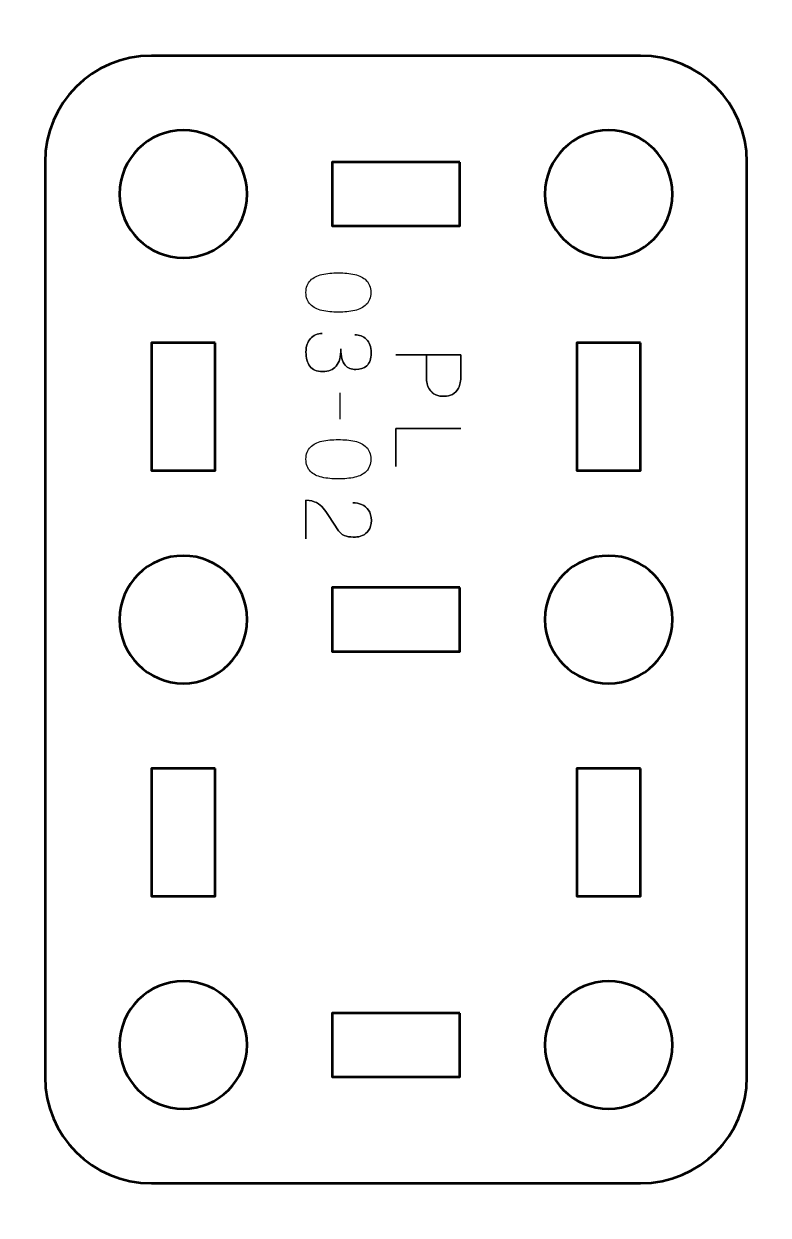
# Model space of a CAD drawing. Header units: centimetres. Extents: x -21 to 0, y -29.7 to 0.
# Drawn here: x -8.07 to -4.57, y -17.22 to -11.62 of the extents above; entities that cross this region are included whole.
import ezdxf

# ---------------------------------------------------------------- set-up
doc = ezdxf.new("R2010")
doc.units = ezdxf.units.CM
doc.header["$MEASUREMENT"] = 0
doc.layers.add('Layer 1', color=7, linetype='Continuous')

msp = doc.modelspace()

# ---------------------------------------------------------------- linework, layer by layer
at = {"layer": 'Layer 1', "color": 22, "lineweight": 53}
msp.add_open_spline([(-21, -29.19991), (-21, -29.19991), (-21, -0.49996), (-21, -0.49996), (-21, -0.49996), (-21, -0.22299), (-20.77691, 0), (-20.49991, 0), (-20.49991, 0), (-20.49991, 0), (-0.5001, 0), (-0.5001, 0), (-0.5001, 0), (-0.22296, 0), (0, -0.22299), (0, -0.49996), (0, -0.49996), (0, -0.49996), (0, -29.19991), (0, -29.19991), (0, -29.19991), (0, -29.47691), (-0.22296, -29.7), (-0.5001, -29.7), (-0.5001, -29.7), (-0.5001, -29.7), (-20.49991, -29.7), (-20.49991, -29.7), (-20.49991, -29.7), (-20.77691, -29.7), (-21, -29.47691), (-21, -29.19991)], degree=3, knots=[0, 0, 0, 0, 0.125, 0.125, 0.125, 0.125, 0.25, 0.25, 0.25, 0.25, 0.375, 0.375, 0.375, 0.375, 0.5, 0.5, 0.5, 0.5, 0.625, 0.625, 0.625, 0.625, 0.75, 0.75, 0.75, 0.75, 0.875, 0.875, 0.875, 0.875, 1, 1, 1, 1], dxfattribs=at)
at = {"layer": 'Layer 1', "color": 114, "lineweight": 53}
msp.add_open_spline([(-4.67488, -12.27505), (-4.67488, -12.27505), (-4.67488, -16.57491), (-4.67488, -16.57491), (-4.67488, -16.57491), (-4.67488, -16.85204), (-4.89798, -17.075), (-5.17498, -17.075), (-5.17498, -17.075), (-5.17498, -17.075), (-7.4749, -17.075), (-7.4749, -17.075), (-7.4749, -17.075), (-7.75191, -17.075), (-7.97486, -16.85204), (-7.97486, -16.57491), (-7.97486, -16.57491), (-7.97486, -16.57491), (-7.97486, -12.27505), (-7.97486, -12.27505), (-7.97486, -12.27505), (-7.97486, -11.99805), (-7.75191, -11.77496), (-7.4749, -11.77496), (-7.4749, -11.77496), (-7.4749, -11.77496), (-5.17498, -11.77496), (-5.17498, -11.77496), (-5.17498, -11.77496), (-4.89798, -11.77496), (-4.67488, -11.99805), (-4.67488, -12.27505)], degree=3, knots=[0, 0, 0, 0, 0.125, 0.125, 0.125, 0.125, 0.25, 0.25, 0.25, 0.25, 0.375, 0.375, 0.375, 0.375, 0.5, 0.5, 0.5, 0.5, 0.625, 0.625, 0.625, 0.625, 0.75, 0.75, 0.75, 0.75, 0.875, 0.875, 0.875, 0.875, 1, 1, 1, 1], dxfattribs=at)
at = {"layer": 'Layer 1', "lineweight": 53}
for points in [[(-7.32497, -12.72499), (-7.4906, -12.72499), (-7.62498, -12.59076), (-7.62498, -12.42498), (-7.62498, -12.42498), (-7.62498, -12.25932), (-7.4906, -12.12498), (-7.32497, -12.12498), (-7.32497, -12.12498), (-7.1592, -12.12498), (-7.02497, -12.25932), (-7.02497, -12.42498), (-7.02497, -12.42498), (-7.02497, -12.59076), (-7.1592, -12.72499), (-7.32497, -12.72499)], [(-5.32491, -12.72499), (-5.49068, -12.72499), (-5.62491, -12.59076), (-5.62491, -12.42498), (-5.62491, -12.42498), (-5.62491, -12.25932), (-5.49068, -12.12498), (-5.32491, -12.12498), (-5.32491, -12.12498), (-5.15925, -12.12498), (-5.02491, -12.25932), (-5.02491, -12.42498), (-5.02491, -12.42498), (-5.02491, -12.59076), (-5.15925, -12.72499), (-5.32491, -12.72499)], [(-6.02493, -12.27505), (-6.02493, -12.27505), (-6.02493, -12.57506), (-6.02493, -12.57506), (-6.02493, -12.57506), (-6.02493, -12.57506), (-6.62492, -12.57506), (-6.62492, -12.57506), (-6.62492, -12.57506), (-6.62492, -12.57506), (-6.62492, -12.27505), (-6.62492, -12.27505), (-6.62492, -12.27505), (-6.62492, -12.27505), (-6.02493, -12.27505), (-6.02493, -12.27505)], [(-7.1749, -13.125), (-7.1749, -13.125), (-7.1749, -13.725), (-7.1749, -13.725), (-7.1749, -13.725), (-7.1749, -13.725), (-7.4749, -13.725), (-7.4749, -13.725), (-7.4749, -13.725), (-7.4749, -13.725), (-7.4749, -13.125), (-7.4749, -13.125), (-7.4749, -13.125), (-7.4749, -13.125), (-7.1749, -13.125), (-7.1749, -13.125)], [(-5.17498, -13.125), (-5.17498, -13.125), (-5.17498, -13.725), (-5.17498, -13.725), (-5.17498, -13.725), (-5.17498, -13.725), (-5.47498, -13.725), (-5.47498, -13.725), (-5.47498, -13.725), (-5.47498, -13.725), (-5.47498, -13.125), (-5.47498, -13.125), (-5.47498, -13.125), (-5.47498, -13.125), (-5.17498, -13.125), (-5.17498, -13.125)], [(-7.32497, -14.72505), (-7.4906, -14.72505), (-7.62498, -14.59068), (-7.62498, -14.42505), (-7.62498, -14.42505), (-7.62498, -14.25928), (-7.4906, -14.12505), (-7.32497, -14.12505), (-7.32497, -14.12505), (-7.1592, -14.12505), (-7.02497, -14.25928), (-7.02497, -14.42505), (-7.02497, -14.42505), (-7.02497, -14.59068), (-7.1592, -14.72505), (-7.32497, -14.72505)], [(-5.32491, -14.72505), (-5.49068, -14.72505), (-5.62491, -14.59068), (-5.62491, -14.42505), (-5.62491, -14.42505), (-5.62491, -14.25928), (-5.49068, -14.12505), (-5.32491, -14.12505), (-5.32491, -14.12505), (-5.15925, -14.12505), (-5.02491, -14.25928), (-5.02491, -14.42505), (-5.02491, -14.42505), (-5.02491, -14.59068), (-5.15925, -14.72505), (-5.32491, -14.72505)], [(-6.02493, -14.27498), (-6.02493, -14.27498), (-6.02493, -14.57498), (-6.02493, -14.57498), (-6.02493, -14.57498), (-6.02493, -14.57498), (-6.62492, -14.57498), (-6.62492, -14.57498), (-6.62492, -14.57498), (-6.62492, -14.57498), (-6.62492, -14.27498), (-6.62492, -14.27498), (-6.62492, -14.27498), (-6.62492, -14.27498), (-6.02493, -14.27498), (-6.02493, -14.27498)], [(-7.1749, -15.12496), (-7.1749, -15.12496), (-7.1749, -15.72496), (-7.1749, -15.72496), (-7.1749, -15.72496), (-7.1749, -15.72496), (-7.4749, -15.72496), (-7.4749, -15.72496), (-7.4749, -15.72496), (-7.4749, -15.72496), (-7.4749, -15.12496), (-7.4749, -15.12496), (-7.4749, -15.12496), (-7.4749, -15.12496), (-7.1749, -15.12496), (-7.1749, -15.12496)], [(-5.17498, -15.12496), (-5.17498, -15.12496), (-5.17498, -15.72496), (-5.17498, -15.72496), (-5.17498, -15.72496), (-5.17498, -15.72496), (-5.47498, -15.72496), (-5.47498, -15.72496), (-5.47498, -15.72496), (-5.47498, -15.72496), (-5.47498, -15.12496), (-5.47498, -15.12496), (-5.47498, -15.12496), (-5.47498, -15.12496), (-5.17498, -15.12496), (-5.17498, -15.12496)], [(-7.32497, -16.72497), (-7.4906, -16.72497), (-7.62498, -16.59065), (-7.62498, -16.42498), (-7.62498, -16.42498), (-7.62498, -16.25935), (-7.4906, -16.12498), (-7.32497, -16.12498), (-7.32497, -16.12498), (-7.1592, -16.12498), (-7.02497, -16.25935), (-7.02497, -16.42498), (-7.02497, -16.42498), (-7.02497, -16.59065), (-7.1592, -16.72497), (-7.32497, -16.72497)], [(-5.32491, -16.72497), (-5.49068, -16.72497), (-5.62491, -16.59065), (-5.62491, -16.42498), (-5.62491, -16.42498), (-5.62491, -16.25935), (-5.49068, -16.12498), (-5.32491, -16.12498), (-5.32491, -16.12498), (-5.15925, -16.12498), (-5.02491, -16.25935), (-5.02491, -16.42498), (-5.02491, -16.42498), (-5.02491, -16.59065), (-5.15925, -16.72497), (-5.32491, -16.72497)], [(-6.02493, -16.27491), (-6.02493, -16.27491), (-6.02493, -16.57491), (-6.02493, -16.57491), (-6.02493, -16.57491), (-6.02493, -16.57491), (-6.62492, -16.57491), (-6.62492, -16.57491), (-6.62492, -16.57491), (-6.62492, -16.57491), (-6.62492, -16.27491), (-6.62492, -16.27491), (-6.62492, -16.27491), (-6.62492, -16.27491), (-6.02493, -16.27491), (-6.02493, -16.27491)]]:
    msp.add_open_spline(points, degree=3, knots=[0, 0, 0, 0, 0.25, 0.25, 0.25, 0.25, 0.5, 0.5, 0.5, 0.5, 0.75, 0.75, 0.75, 0.75, 1, 1, 1, 1], dxfattribs=at)
at = {"layer": 'Layer 1', "color": 40, "lineweight": 30}
for points, knots in [([(-6.74825, -12.88786), (-6.74801, -12.91238), (-6.74109, -12.9314), (-6.72758, -12.94491), (-6.72758, -12.94491), (-6.7141, -12.95828), (-6.6959, -12.96763), (-6.6729, -12.97288), (-6.6729, -12.97288), (-6.65, -12.97796), (-6.62439, -12.98047), (-6.59585, -12.98019), (-6.59585, -12.98019), (-6.56774, -12.98047), (-6.54212, -12.97796), (-6.51909, -12.97288), (-6.51909, -12.97288), (-6.49637, -12.96763), (-6.47817, -12.95828), (-6.46437, -12.94491), (-6.46437, -12.94491), (-6.4509, -12.9314), (-6.44384, -12.91238), (-6.44345, -12.88786), (-6.44345, -12.88786), (-6.44384, -12.86321), (-6.4509, -12.84416), (-6.46437, -12.83082), (-6.46437, -12.83082), (-6.47817, -12.81731), (-6.49637, -12.80807), (-6.51909, -12.80299), (-6.51909, -12.80299), (-6.54212, -12.79773), (-6.56774, -12.79526), (-6.59585, -12.79565), (-6.59585, -12.79565), (-6.62439, -12.79526), (-6.65, -12.79773), (-6.6729, -12.80299), (-6.6729, -12.80299), (-6.6959, -12.80807), (-6.7141, -12.81731), (-6.72758, -12.83082), (-6.72758, -12.83082), (-6.74109, -12.84416), (-6.74801, -12.86321), (-6.74825, -12.88786)], [0, 0, 0, 0, 0.0833333, 0.0833333, 0.0833333, 0.0833333, 0.1666667, 0.1666667, 0.1666667, 0.1666667, 0.25, 0.25, 0.25, 0.25, 0.3333333, 0.3333333, 0.3333333, 0.3333333, 0.4166667, 0.4166667, 0.4166667, 0.4166667, 0.5, 0.5, 0.5, 0.5, 0.5833333, 0.5833333, 0.5833333, 0.5833333, 0.6666667, 0.6666667, 0.6666667, 0.6666667, 0.75, 0.75, 0.75, 0.75, 0.8333333, 0.8333333, 0.8333333, 0.8333333, 0.9166667, 0.9166667, 0.9166667, 0.9166667, 1, 1, 1, 1]), ([(-6.74825, -12.88786), (-6.74801, -12.91238), (-6.74109, -12.9314), (-6.72758, -12.94491), (-6.72758, -12.94491), (-6.7141, -12.95828), (-6.6959, -12.96763), (-6.6729, -12.97288), (-6.6729, -12.97288), (-6.65, -12.97796), (-6.62439, -12.98047), (-6.59585, -12.98019), (-6.59585, -12.98019), (-6.56774, -12.98047), (-6.54212, -12.97796), (-6.51909, -12.97288), (-6.51909, -12.97288), (-6.49637, -12.96763), (-6.47817, -12.95828), (-6.46437, -12.94491), (-6.46437, -12.94491), (-6.4509, -12.9314), (-6.44384, -12.91238), (-6.44345, -12.88786), (-6.44345, -12.88786), (-6.44384, -12.86321), (-6.4509, -12.84416), (-6.46437, -12.83082), (-6.46437, -12.83082), (-6.47817, -12.81731), (-6.49637, -12.80807), (-6.51909, -12.80299), (-6.51909, -12.80299), (-6.54212, -12.79773), (-6.56774, -12.79526), (-6.59585, -12.79565), (-6.59585, -12.79565), (-6.62439, -12.79526), (-6.65, -12.79773), (-6.6729, -12.80299), (-6.6729, -12.80299), (-6.6959, -12.80807), (-6.7141, -12.81731), (-6.72758, -12.83082), (-6.72758, -12.83082), (-6.74109, -12.84416), (-6.74801, -12.86321), (-6.74825, -12.88786)], [0, 0, 0, 0, 0.0833333, 0.0833333, 0.0833333, 0.0833333, 0.1666667, 0.1666667, 0.1666667, 0.1666667, 0.25, 0.25, 0.25, 0.25, 0.3333333, 0.3333333, 0.3333333, 0.3333333, 0.4166667, 0.4166667, 0.4166667, 0.4166667, 0.5, 0.5, 0.5, 0.5, 0.5833333, 0.5833333, 0.5833333, 0.5833333, 0.6666667, 0.6666667, 0.6666667, 0.6666667, 0.75, 0.75, 0.75, 0.75, 0.8333333, 0.8333333, 0.8333333, 0.8333333, 0.9166667, 0.9166667, 0.9166667, 0.9166667, 1, 1, 1, 1]), ([(-6.67163, -13.0809), (-6.69467, -13.0809), (-6.71312, -13.08863), (-6.72691, -13.10408), (-6.72691, -13.10408), (-6.74095, -13.11922), (-6.74801, -13.14059), (-6.74825, -13.16815), (-6.74825, -13.16815), (-6.74839, -13.19545), (-6.74233, -13.2175), (-6.73008, -13.23415), (-6.73008, -13.23415), (-6.71767, -13.25056), (-6.6977, -13.25895), (-6.67001, -13.25952), (-6.67001, -13.25952), (-6.64203, -13.25952), (-6.62065, -13.25098), (-6.60605, -13.23373), (-6.60605, -13.23373), (-6.59144, -13.21637), (-6.58414, -13.18938), (-6.584, -13.15284), (-6.584, -13.15284), (-6.58386, -13.18882), (-6.57726, -13.21418), (-6.56428, -13.22879), (-6.56428, -13.22879), (-6.55133, -13.24325), (-6.53454, -13.25027), (-6.51373, -13.24985), (-6.51373, -13.24985), (-6.49305, -13.24999), (-6.47598, -13.24406), (-6.46233, -13.23221), (-6.46233, -13.23221), (-6.44896, -13.22011), (-6.44194, -13.19986), (-6.44137, -13.17146), (-6.44137, -13.17146), (-6.44208, -13.14278), (-6.44977, -13.12158), (-6.46451, -13.10765), (-6.46451, -13.10765), (-6.47926, -13.0936), (-6.49704, -13.08669), (-6.51799, -13.08683), (-6.51799, -13.08683), (-6.49704, -13.08669), (-6.47926, -13.0936), (-6.46451, -13.10765), (-6.46451, -13.10765), (-6.44977, -13.12158), (-6.44208, -13.14278), (-6.44137, -13.17146), (-6.44137, -13.17146), (-6.44194, -13.19986), (-6.44896, -13.22011), (-6.46233, -13.23221), (-6.46233, -13.23221), (-6.47598, -13.24406), (-6.49305, -13.24999), (-6.51373, -13.24985), (-6.51373, -13.24985), (-6.53454, -13.25027), (-6.55133, -13.24325), (-6.56428, -13.22879), (-6.56428, -13.22879), (-6.57726, -13.21418), (-6.58386, -13.18882), (-6.584, -13.15284), (-6.584, -13.15284), (-6.58414, -13.18938), (-6.59144, -13.21637), (-6.60605, -13.23373), (-6.60605, -13.23373), (-6.62065, -13.25098), (-6.64203, -13.25952), (-6.67001, -13.25952), (-6.67001, -13.25952), (-6.6977, -13.25895), (-6.71767, -13.25056), (-6.73008, -13.23415), (-6.73008, -13.23415), (-6.74233, -13.2175), (-6.74839, -13.19545), (-6.74825, -13.16815), (-6.74825, -13.16815), (-6.74801, -13.14059), (-6.74095, -13.11922), (-6.72691, -13.10408), (-6.72691, -13.10408), (-6.71312, -13.08863), (-6.69467, -13.0809), (-6.67163, -13.0809)], [0, 0, 0, 0, 0.0416667, 0.0416667, 0.0416667, 0.0416667, 0.0833333, 0.0833333, 0.0833333, 0.0833333, 0.125, 0.125, 0.125, 0.125, 0.1666667, 0.1666667, 0.1666667, 0.1666667, 0.2083333, 0.2083333, 0.2083333, 0.2083333, 0.25, 0.25, 0.25, 0.25, 0.2916667, 0.2916667, 0.2916667, 0.2916667, 0.3333333, 0.3333333, 0.3333333, 0.3333333, 0.375, 0.375, 0.375, 0.375, 0.4166667, 0.4166667, 0.4166667, 0.4166667, 0.4583333, 0.4583333, 0.4583333, 0.4583333, 0.5, 0.5, 0.5, 0.5, 0.5416667, 0.5416667, 0.5416667, 0.5416667, 0.5833333, 0.5833333, 0.5833333, 0.5833333, 0.625, 0.625, 0.625, 0.625, 0.6666667, 0.6666667, 0.6666667, 0.6666667, 0.7083333, 0.7083333, 0.7083333, 0.7083333, 0.75, 0.75, 0.75, 0.75, 0.7916667, 0.7916667, 0.7916667, 0.7916667, 0.8333333, 0.8333333, 0.8333333, 0.8333333, 0.875, 0.875, 0.875, 0.875, 0.9166667, 0.9166667, 0.9166667, 0.9166667, 0.9583333, 0.9583333, 0.9583333, 0.9583333, 1, 1, 1, 1]), ([(-6.32492, -13.18042), (-6.32492, -13.18042), (-6.01971, -13.18042), (-6.01971, -13.18042), (-6.01971, -13.18042), (-6.01971, -13.18042), (-6.01971, -13.27772), (-6.01971, -13.27772), (-6.01971, -13.27772), (-6.01999, -13.30333), (-6.02369, -13.32333), (-6.03085, -13.33752), (-6.03085, -13.33752), (-6.03816, -13.35141), (-6.04768, -13.36122), (-6.05953, -13.36687), (-6.05953, -13.36687), (-6.07139, -13.37237), (-6.08419, -13.3754), (-6.09799, -13.37597), (-6.09799, -13.37597), (-6.11203, -13.37664), (-6.1254, -13.37431), (-6.13806, -13.36881), (-6.13806, -13.36881), (-6.15076, -13.36327), (-6.16124, -13.35378), (-6.16935, -13.34055), (-6.16935, -13.34055), (-6.1775, -13.32704), (-6.18163, -13.30883), (-6.18191, -13.28569), (-6.18191, -13.28569), (-6.18191, -13.28569), (-6.18191, -13.18042), (-6.18191, -13.18042), (-6.18191, -13.18042), (-6.18191, -13.18042), (-6.18191, -13.28569), (-6.18191, -13.28569), (-6.18191, -13.28569), (-6.18163, -13.30845), (-6.1775, -13.32647), (-6.16935, -13.33998), (-6.16935, -13.33998), (-6.16124, -13.35336), (-6.15076, -13.36288), (-6.13806, -13.36852), (-6.13806, -13.36852), (-6.1254, -13.37403), (-6.11203, -13.3765), (-6.09799, -13.37597), (-6.09799, -13.37597), (-6.08419, -13.3754), (-6.07139, -13.37237), (-6.05953, -13.36673), (-6.05953, -13.36673), (-6.04768, -13.36094), (-6.03816, -13.35103), (-6.03085, -13.33709), (-6.03085, -13.33709), (-6.02369, -13.32291), (-6.01999, -13.30305), (-6.01971, -13.27772), (-6.01971, -13.27772), (-6.01971, -13.27772), (-6.01971, -13.18042), (-6.01971, -13.18042), (-6.01971, -13.18042), (-6.01971, -13.18042), (-6.32492, -13.18042), (-6.32492, -13.18042)], [0, 0, 0, 0, 0.0555556, 0.0555556, 0.0555556, 0.0555556, 0.1111111, 0.1111111, 0.1111111, 0.1111111, 0.1666667, 0.1666667, 0.1666667, 0.1666667, 0.2222222, 0.2222222, 0.2222222, 0.2222222, 0.2777778, 0.2777778, 0.2777778, 0.2777778, 0.3333333, 0.3333333, 0.3333333, 0.3333333, 0.3888889, 0.3888889, 0.3888889, 0.3888889, 0.4444444, 0.4444444, 0.4444444, 0.4444444, 0.5, 0.5, 0.5, 0.5, 0.5555556, 0.5555556, 0.5555556, 0.5555556, 0.6111111, 0.6111111, 0.6111111, 0.6111111, 0.6666667, 0.6666667, 0.6666667, 0.6666667, 0.7222222, 0.7222222, 0.7222222, 0.7222222, 0.7777778, 0.7777778, 0.7777778, 0.7777778, 0.8333333, 0.8333333, 0.8333333, 0.8333333, 0.8888889, 0.8888889, 0.8888889, 0.8888889, 0.9444444, 0.9444444, 0.9444444, 0.9444444, 1, 1, 1, 1]), ([(-6.32492, -13.70503), (-6.32492, -13.70503), (-6.32492, -13.52684), (-6.32492, -13.52684), (-6.32492, -13.52684), (-6.32492, -13.52684), (-6.01971, -13.52684), (-6.01971, -13.52684), (-6.01971, -13.52684), (-6.01971, -13.52684), (-6.32492, -13.52684), (-6.32492, -13.52684), (-6.32492, -13.52684), (-6.32492, -13.52684), (-6.32492, -13.70503), (-6.32492, -13.70503)], [0, 0, 0, 0, 0.25, 0.25, 0.25, 0.25, 0.5, 0.5, 0.5, 0.5, 0.75, 0.75, 0.75, 0.75, 1, 1, 1, 1]), ([(-6.74825, -13.67169), (-6.74801, -13.69621), (-6.74109, -13.71522), (-6.72758, -13.72874), (-6.72758, -13.72874), (-6.7141, -13.74211), (-6.6959, -13.75145), (-6.6729, -13.75671), (-6.6729, -13.75671), (-6.65, -13.76179), (-6.62439, -13.7643), (-6.59585, -13.76401), (-6.59585, -13.76401), (-6.56774, -13.7643), (-6.54212, -13.76179), (-6.51909, -13.75671), (-6.51909, -13.75671), (-6.49637, -13.75145), (-6.47817, -13.74211), (-6.46437, -13.72874), (-6.46437, -13.72874), (-6.4509, -13.71522), (-6.44384, -13.69621), (-6.44345, -13.67169), (-6.44345, -13.67169), (-6.44384, -13.647), (-6.4509, -13.62798), (-6.46437, -13.61461), (-6.46437, -13.61461), (-6.47817, -13.60114), (-6.49637, -13.59189), (-6.51909, -13.58678), (-6.51909, -13.58678), (-6.54212, -13.58156), (-6.56774, -13.57909), (-6.59585, -13.57948), (-6.59585, -13.57948), (-6.62439, -13.57909), (-6.65, -13.58156), (-6.6729, -13.58678), (-6.6729, -13.58678), (-6.6959, -13.59189), (-6.7141, -13.60114), (-6.72758, -13.61461), (-6.72758, -13.61461), (-6.74109, -13.62798), (-6.74801, -13.647), (-6.74825, -13.67169)], [0, 0, 0, 0, 0.0833333, 0.0833333, 0.0833333, 0.0833333, 0.1666667, 0.1666667, 0.1666667, 0.1666667, 0.25, 0.25, 0.25, 0.25, 0.3333333, 0.3333333, 0.3333333, 0.3333333, 0.4166667, 0.4166667, 0.4166667, 0.4166667, 0.5, 0.5, 0.5, 0.5, 0.5833333, 0.5833333, 0.5833333, 0.5833333, 0.6666667, 0.6666667, 0.6666667, 0.6666667, 0.75, 0.75, 0.75, 0.75, 0.8333333, 0.8333333, 0.8333333, 0.8333333, 0.9166667, 0.9166667, 0.9166667, 0.9166667, 1, 1, 1, 1]), ([(-6.74825, -13.67169), (-6.74801, -13.69621), (-6.74109, -13.71522), (-6.72758, -13.72874), (-6.72758, -13.72874), (-6.7141, -13.74211), (-6.6959, -13.75145), (-6.6729, -13.75671), (-6.6729, -13.75671), (-6.65, -13.76179), (-6.62439, -13.7643), (-6.59585, -13.76401), (-6.59585, -13.76401), (-6.56774, -13.7643), (-6.54212, -13.76179), (-6.51909, -13.75671), (-6.51909, -13.75671), (-6.49637, -13.75145), (-6.47817, -13.74211), (-6.46437, -13.72874), (-6.46437, -13.72874), (-6.4509, -13.71522), (-6.44384, -13.69621), (-6.44345, -13.67169), (-6.44345, -13.67169), (-6.44384, -13.647), (-6.4509, -13.62798), (-6.46437, -13.61461), (-6.46437, -13.61461), (-6.47817, -13.60114), (-6.49637, -13.59189), (-6.51909, -13.58678), (-6.51909, -13.58678), (-6.54212, -13.58156), (-6.56774, -13.57909), (-6.59585, -13.57948), (-6.59585, -13.57948), (-6.62439, -13.57909), (-6.65, -13.58156), (-6.6729, -13.58678), (-6.6729, -13.58678), (-6.6959, -13.59189), (-6.7141, -13.60114), (-6.72758, -13.61461), (-6.72758, -13.61461), (-6.74109, -13.62798), (-6.74801, -13.647), (-6.74825, -13.67169)], [0, 0, 0, 0, 0.0833333, 0.0833333, 0.0833333, 0.0833333, 0.1666667, 0.1666667, 0.1666667, 0.1666667, 0.25, 0.25, 0.25, 0.25, 0.3333333, 0.3333333, 0.3333333, 0.3333333, 0.4166667, 0.4166667, 0.4166667, 0.4166667, 0.5, 0.5, 0.5, 0.5, 0.5833333, 0.5833333, 0.5833333, 0.5833333, 0.6666667, 0.6666667, 0.6666667, 0.6666667, 0.75, 0.75, 0.75, 0.75, 0.8333333, 0.8333333, 0.8333333, 0.8333333, 0.9166667, 0.9166667, 0.9166667, 0.9166667, 1, 1, 1, 1]), ([(-6.74825, -14.04638), (-6.74825, -14.04638), (-6.74825, -13.86473), (-6.74825, -13.86473), (-6.74825, -13.86473), (-6.728, -13.8653), (-6.7116, -13.869), (-6.69879, -13.87577), (-6.69879, -13.87577), (-6.68613, -13.88237), (-6.67551, -13.89091), (-6.66697, -13.90139), (-6.66697, -13.90139), (-6.65868, -13.91172), (-6.65057, -13.92305), (-6.64284, -13.93543), (-6.64284, -13.93543), (-6.64284, -13.93543), (-6.59462, -14.00778), (-6.59462, -14.00778), (-6.59462, -14.00778), (-6.58414, -14.02211), (-6.57186, -14.03078), (-6.55811, -14.03382), (-6.55811, -14.03382), (-6.54431, -14.03671), (-6.53027, -14.03795), (-6.51577, -14.03742), (-6.51577, -14.03742), (-6.506, -14.03756), (-6.49524, -14.03519), (-6.48353, -14.0305), (-6.48353, -14.0305), (-6.4721, -14.0257), (-6.46219, -14.0177), (-6.45365, -14.00641), (-6.45365, -14.00641), (-6.44536, -13.99498), (-6.44095, -13.97938), (-6.44056, -13.95956), (-6.44056, -13.95956), (-6.44095, -13.93941), (-6.44536, -13.92315), (-6.45379, -13.91105), (-6.45379, -13.91105), (-6.46233, -13.89877), (-6.47319, -13.88996), (-6.48632, -13.88459), (-6.48632, -13.88459), (-6.49965, -13.87905), (-6.51344, -13.87644), (-6.52763, -13.87659), (-6.52763, -13.87659), (-6.51344, -13.87644), (-6.49965, -13.87905), (-6.48632, -13.88459), (-6.48632, -13.88459), (-6.47319, -13.88996), (-6.46233, -13.89877), (-6.45379, -13.91105), (-6.45379, -13.91105), (-6.44536, -13.92315), (-6.44095, -13.93941), (-6.44056, -13.95956), (-6.44056, -13.95956), (-6.44095, -13.97938), (-6.44536, -13.99498), (-6.45365, -14.00641), (-6.45365, -14.00641), (-6.46219, -14.0177), (-6.4721, -14.0257), (-6.48353, -14.0305), (-6.48353, -14.0305), (-6.49524, -14.03519), (-6.506, -14.03756), (-6.51577, -14.03742), (-6.51577, -14.03742), (-6.53027, -14.03795), (-6.54431, -14.03671), (-6.55811, -14.03382), (-6.55811, -14.03382), (-6.57186, -14.03078), (-6.58414, -14.02211), (-6.59462, -14.00778), (-6.59462, -14.00778), (-6.59462, -14.00778), (-6.64284, -13.93543), (-6.64284, -13.93543), (-6.64284, -13.93543), (-6.65057, -13.92305), (-6.65868, -13.91172), (-6.66697, -13.90139), (-6.66697, -13.90139), (-6.67551, -13.89091), (-6.68613, -13.88237), (-6.69879, -13.87577), (-6.69879, -13.87577), (-6.7116, -13.869), (-6.728, -13.8653), (-6.74825, -13.86473), (-6.74825, -13.86473), (-6.74825, -13.86473), (-6.74825, -14.04638), (-6.74825, -14.04638)], [0, 0, 0, 0, 0.0384615, 0.0384615, 0.0384615, 0.0384615, 0.0769231, 0.0769231, 0.0769231, 0.0769231, 0.1153846, 0.1153846, 0.1153846, 0.1153846, 0.1538462, 0.1538462, 0.1538462, 0.1538462, 0.1923077, 0.1923077, 0.1923077, 0.1923077, 0.2307692, 0.2307692, 0.2307692, 0.2307692, 0.2692308, 0.2692308, 0.2692308, 0.2692308, 0.3076923, 0.3076923, 0.3076923, 0.3076923, 0.3461538, 0.3461538, 0.3461538, 0.3461538, 0.3846154, 0.3846154, 0.3846154, 0.3846154, 0.4230769, 0.4230769, 0.4230769, 0.4230769, 0.4615385, 0.4615385, 0.4615385, 0.4615385, 0.5, 0.5, 0.5, 0.5, 0.5384615, 0.5384615, 0.5384615, 0.5384615, 0.5769231, 0.5769231, 0.5769231, 0.5769231, 0.6153846, 0.6153846, 0.6153846, 0.6153846, 0.6538462, 0.6538462, 0.6538462, 0.6538462, 0.6923077, 0.6923077, 0.6923077, 0.6923077, 0.7307692, 0.7307692, 0.7307692, 0.7307692, 0.7692308, 0.7692308, 0.7692308, 0.7692308, 0.8076923, 0.8076923, 0.8076923, 0.8076923, 0.8461538, 0.8461538, 0.8461538, 0.8461538, 0.8846154, 0.8846154, 0.8846154, 0.8846154, 0.9230769, 0.9230769, 0.9230769, 0.9230769, 0.9615385, 0.9615385, 0.9615385, 0.9615385, 1, 1, 1, 1])]:
    msp.add_open_spline(points, degree=3, knots=knots, dxfattribs=at)
msp.add_open_spline([(-6.58869, -13.35956), (-6.58869, -13.35956), (-6.58869, -13.48274), (-6.58869, -13.48274)], degree=3, dxfattribs=at)

doc.saveas('drawing.dxf')
